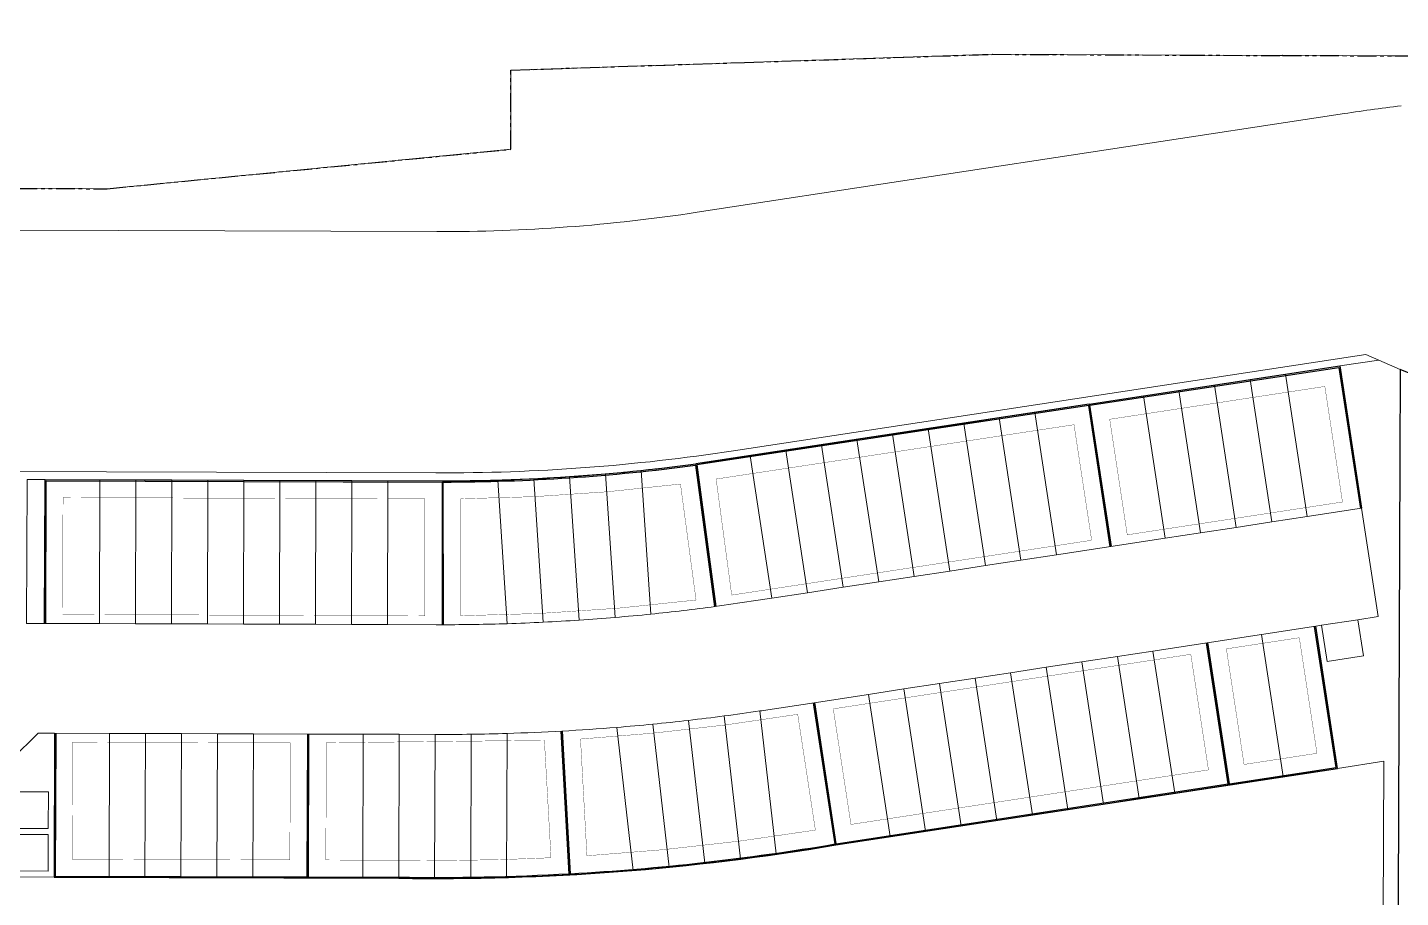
# Model space of a CAD drawing. Header units: centimetres. Extents: x -6122352 to 6876996, y -1694241 to 2592194.
# Drawn here: x 88136 to 317063, y 393933 to 539073 of the extents above; entities that cross this region are included whole.
import ezdxf

# ---------------------------------------------------------------- set-up
doc = ezdxf.new("R2010")
doc.units = ezdxf.units.CM
doc.header["$MEASUREMENT"] = 0
doc.linetypes.add('23585-XR-AR-DAMAC PLOT LIMITS$0$PHANTOM2', pattern=[1.25, 0.625, -0.125, 0.125, -0.125, 0.125, -0.125])
doc.linetypes.add('XR-AR-END-SETTING OUT PLAN$0$23261-XR-AR-SI-GF$0$HIDDEN', pattern=[0.375, 0.25, -0.125])
for name, color, linetype, lineweight, true_color in [('08-Compound Wall-2', 6, 'Continuous', 25, 0xff00ff), ('23585-XR-AR-DAMAC PLOT LIMITS$0$1-End units', 7, 'Continuous', 5, 0xf8991e), ('23585-XR-AR-DAMAC PLOT LIMITS$0$1-Open Space', 7, 'Continuous', 5, 0x90cf5a), ('23585-XR-AR-DAMAC PLOT LIMITS$0$1-Utility', 7, 'Continuous', 5, 0x8db1ff)]:
    doc.layers.add(name, color=color, linetype=linetype, lineweight=lineweight, true_color=true_color)
for name, color, linetype in [('23585-XR-AR-BOUNDARY WALLS AND SETBACKS$0$setback', 7, 'XR-AR-END-SETTING OUT PLAN$0$23261-XR-AR-SI-GF$0$HIDDEN'), ('23585-XR-AR-DAMAC PLOT LIMITS$0$1-Utility Corridor', 44, 'Continuous'), ('23585-XR-AR-DAMAC PLOT LIMITS$0$PROJECT_LIMIT', 1, 'Continuous'), ('@MI-REF LAYER', 7, 'Continuous')]:
    doc.layers.add(name, color=color, linetype=linetype)
doc.layers.add('23585-XR-AR-DAMAC PLOT LIMITS$0$1-Mid units', color=41, linetype='Continuous', lineweight=5)
doc.layers.add('A-ANNO-TEXT', color=3, linetype='Continuous', lineweight=25)
doc.layers.add('23585-XR-AR-DAMAC PLOT LIMITS$0$D-Phase New', color=7, linetype='Continuous', true_color=0x000080)

# ---------------------------------------------------------------- blocks, each defined once
blk = doc.blocks.new('23585-XR-AR-BOUNDARY WALLS AND SETBACKS')
at = {"layer": '08-Compound Wall-2'}
for points in [[(496219.61, 2769414.02), (496243.14, 2769449.17), (496263.08, 2769435.82)], [(496239.6, 2769400.75), (496219.83, 2769414), (496243.2, 2769448.89), (496262.97, 2769435.65)], [(496282.1, 2769388.51), (496292.12, 2769403.48), (496272.33, 2769416.73)], [(496219.61, 2769414.02), (496182.67, 2769358.96)], [(496239.49, 2769400.59), (496219.72, 2769413.83), (496182.89, 2769358.93), (496202.43, 2769345.33)], [(496281.98, 2769388.34), (496262.19, 2769401.59)], [(496282.1, 2769388.51), (496262.3, 2769401.76)], [(496245.21, 2769333.42), (496281.98, 2769388.34)], [(496282.13, 2769388.24), (496282.13, 2769388.24)], [(496282.19, 2769388.32), (496282.19, 2769388.32)], [(496282.25, 2769388.41), (496282.25, 2769388.41)], [(496245.21, 2769333.42), (496225.41, 2769346.67)], [(496245.1, 2769333.25), (496225.3, 2769346.51)], [(496128.96, 2769260.91), (496111.31, 2769277.18), (496156.25, 2769325.93)], [(496129.1, 2769261.06), (496111.6, 2769277.19), (496156.33, 2769325.72), (496173.88, 2769309.64)], [(496218.83, 2769297.22), (496200.39, 2769312.3)], [(496218.96, 2769297.37), (496200.53, 2769312.47)], [(496189.69, 2769264.65), (496172.18, 2769280.8)], [(496189.83, 2769264.8), (496172.31, 2769280.94)], [(496143.7, 2769249.9), (496161.21, 2769233.75), (496189.69, 2769264.65)]]:
    blk.add_lwpolyline(points, dxfattribs=at)
for points in [[(496143.58, 2769249.77), (496161.22, 2769233.5), (496200.16, 2769275.74, 0.046054), (496245.3, 2769333.23), (496292.37, 2769403.53), (496272.43, 2769416.88)], [(496156.25, 2769325.93, 0.033419), (496182.67, 2769358.96)], [(496174.02, 2769309.79), (496156.46, 2769325.86, 0.033263), (496182.78, 2769358.76), (496202.32, 2769345.17)], [(496218.96, 2769297.37, 0.027943), (496245.1, 2769333.25)], [(496189.83, 2769264.8), (496200.03, 2769275.86, 0.017902), (496218.83, 2769297.22, 0.017902)]]:
    blk.add_lwpolyline(points, format="xyb", dxfattribs=at)
at = {"layer": '23585-XR-AR-BOUNDARY WALLS AND SETBACKS$0$setback', "ltscale": 40, "const_width": 0.05}
for points in [[(496260.17, 2769434.16), (496239.97, 2769404), (496223.78, 2769414.86), (496243.97, 2769445.01)], [(496236.63, 2769399.01), (496220.43, 2769409.86), (496186.81, 2769359.74), (496202.84, 2769348.58)], [(496129.89, 2769264.13), (496115.55, 2769277.35), (496156.43, 2769321.69), (496170.81, 2769308.52)], [(496185.65, 2769264.43), (496161.05, 2769237.74), (496146.71, 2769250.96), (496171.32, 2769277.65)]]:
    blk.add_lwpolyline(points, close=True, dxfattribs=at)
for points in [[(496265.16, 2769403.34), (496272, 2769413.56), (496288.21, 2769402.71), (496281.37, 2769392.49)], [(496281.37, 2769392.49), (496265.16, 2769403.34)], [(496228.27, 2769348.25), (496261.82, 2769398.35)], [(496278.03, 2769387.5), (496261.82, 2769398.35)], [(496278.03, 2769387.5), (496244.48, 2769337.4)], [(496244.48, 2769337.4), (496228.27, 2769348.25)], [(496241.17, 2769332.39), (496224.94, 2769343.26)], [(496218.6, 2769301.41), (496203.52, 2769313.77)], [(496214.8, 2769296.77), (496199.61, 2769309.19)]]:
    blk.add_lwpolyline(points, dxfattribs=at)
for points in [[(496174.87, 2769312.94), (496160.48, 2769326.12, 0.028724), (496183.41, 2769354.79), (496199.43, 2769343.64)], [(496174.87, 2769312.94, 0.028327), (496199.43, 2769343.64, 0.028327)], [(496203.52, 2769313.77, 0.024351), (496224.94, 2769343.26, 0.024351)], [(496241.17, 2769332.39, -0.024294), (496218.6, 2769301.41, -0.024294)], [(496214.8, 2769296.77, -0.016062), (496197.97, 2769277.79), (496189.72, 2769268.84), (496175.35, 2769282.09), (496199.61, 2769309.19)]]:
    blk.add_lwpolyline(points, format="xyb", dxfattribs=at)
blk = doc.blocks.new('A$C9d9485f6')
at = {"layer": 'A-ANNO-TEXT', "rotation": 312.4881850805905}
blk.add_blockref('23585-XR-AR-BOUNDARY WALLS AND SETBACKS', (-2377088.53, -1504219.25), dxfattribs=at)
blk = doc.blocks.new('23585-XR-AR-DAMAC PLOT LIMITS')
at = {"layer": '23585-XR-AR-DAMAC PLOT LIMITS$0$1-End units', "color": 251, "true_color": 0x636466}
for points in [[(496263.08, 2769435.82), (496257.99, 2769428.21), (496238.05, 2769441.57), (496243.14, 2769449.17)], [(496224.7, 2769421.63), (496244.64, 2769408.27), (496239.55, 2769400.67), (496219.61, 2769414.02)], [(496272.43, 2769416.88), (496292.37, 2769403.53), (496287.28, 2769395.93), (496267.34, 2769409.28)], [(496219.61, 2769414.02), (496239.55, 2769400.67), (496234.46, 2769393.07), (496214.52, 2769406.42)], [(496267.34, 2769409.28), (496287.28, 2769395.93), (496282.19, 2769388.32), (496262.25, 2769401.68)], [(496262.25, 2769401.68), (496282.19, 2769388.32), (496277.1, 2769380.72), (496257.16, 2769394.07)], [(496250.39, 2769340.84), (496245.3, 2769333.23), (496225.36, 2769346.59), (496230.45, 2769354.19)], [(496178.45, 2769287.6), (496196.1, 2769271.33), (496189.89, 2769264.6), (496172.25, 2769280.87)], [(496117.52, 2769283.9), (496135.16, 2769267.64), (496128.96, 2769260.91), (496111.31, 2769277.18)], [(496172.25, 2769280.87), (496189.89, 2769264.6), (496183.69, 2769257.87), (496166.05, 2769274.14)], [(496149.78, 2769256.5), (496167.43, 2769240.23), (496161.22, 2769233.5), (496143.58, 2769249.77)]]:
    blk.add_lwpolyline(points, close=True, dxfattribs=at)
for points in [[(496207.75, 2769353.18), (496205.8, 2769350.28, -0.004464), (496202.37, 2769345.25), (496182.67, 2769358.96, 0.004464), (496185.86, 2769363.63), (496187.81, 2769366.54)], [(496202.37, 2769345.25, -0.007897), (496196.09, 2769336.51), (496177.33, 2769351.51, 0.00723), (496182.67, 2769358.96)], [(496245.3, 2769333.23), (496240.95, 2769326.74, -0.001457), (496239.7, 2769324.89), (496220.26, 2769338.98, 0.000934), (496221.01, 2769340.09), (496225.36, 2769346.59)], [(496181.09, 2769317.77, -0.007897), (496173.95, 2769309.72), (496156.25, 2769325.93, 0.00723), (496162.34, 2769332.77)], [(496173.95, 2769309.72, -0.000806), (496173.2, 2769308.91), (496167.7, 2769302.93), (496150.05, 2769319.2), (496155.56, 2769325.17, 0.000806), (496156.25, 2769325.93)], [(496225.62, 2769305.46, -0.0069), (496219.03, 2769297.18), (496200.46, 2769312.39, 0.006376), (496206.18, 2769319.55)], [(496219.03, 2769297.18, -0.006895), (496212.23, 2769289.1), (496194.57, 2769305.38, 0.006376), (496200.46, 2769312.39)]]:
    blk.add_lwpolyline(points, format="xyb", close=True, dxfattribs=at)
at = {"layer": '23585-XR-AR-DAMAC PLOT LIMITS$0$1-Mid units', "color": 251, "true_color": 0x636466}
for points in [[(496238.05, 2769441.57), (496257.99, 2769428.21), (496254.66, 2769423.23), (496234.71, 2769436.58)], [(496234.71, 2769436.58), (496254.66, 2769423.23), (496251.32, 2769418.24), (496231.37, 2769431.6)], [(496231.37, 2769431.6), (496251.32, 2769418.24), (496247.98, 2769413.26), (496228.04, 2769426.61)], [(496228.04, 2769426.61), (496247.98, 2769413.26), (496244.64, 2769408.27), (496224.7, 2769421.63)], [(496214.52, 2769406.42), (496234.46, 2769393.07), (496231.12, 2769388.08), (496211.18, 2769401.43)], [(496211.18, 2769401.43), (496231.12, 2769388.08), (496227.78, 2769383.1), (496207.84, 2769396.45)], [(496207.84, 2769396.45), (496227.78, 2769383.1), (496224.44, 2769378.11), (496204.5, 2769391.46)], [(496257.16, 2769394.07), (496277.1, 2769380.72), (496273.76, 2769375.74), (496253.82, 2769389.09)], [(496204.5, 2769391.46), (496224.44, 2769378.11), (496221.1, 2769373.12), (496201.16, 2769386.48)], [(496253.82, 2769389.09), (496273.76, 2769375.74), (496270.42, 2769370.75), (496250.48, 2769384.1)], [(496201.16, 2769386.48), (496221.1, 2769373.12), (496217.77, 2769368.14), (496197.82, 2769381.49)], [(496250.48, 2769384.1), (496270.42, 2769370.75), (496267.08, 2769365.76), (496247.14, 2769379.12)], [(496197.82, 2769381.49), (496217.77, 2769368.14), (496214.43, 2769363.15), (496194.49, 2769376.51)], [(496247.14, 2769379.12), (496267.08, 2769365.76), (496263.74, 2769360.78), (496243.8, 2769374.13)], [(496194.49, 2769376.51), (496214.43, 2769363.15), (496211.09, 2769358.17), (496191.15, 2769371.52)], [(496243.8, 2769374.13), (496263.74, 2769360.78), (496260.41, 2769355.79), (496240.46, 2769369.15)], [(496191.15, 2769371.52), (496211.09, 2769358.17), (496207.75, 2769353.18), (496187.81, 2769366.54)], [(496240.46, 2769369.15), (496260.41, 2769355.79), (496257.07, 2769350.81), (496237.13, 2769364.16)], [(496237.13, 2769364.16), (496257.07, 2769350.81), (496253.73, 2769345.82), (496233.79, 2769359.18)], [(496233.79, 2769359.18), (496253.73, 2769345.82), (496250.39, 2769340.84), (496230.45, 2769354.19)], [(496150.05, 2769319.2), (496167.7, 2769302.93), (496163.63, 2769298.52), (496145.98, 2769314.79)], [(496145.98, 2769314.79), (496163.63, 2769298.52), (496159.56, 2769294.11), (496141.92, 2769310.37)], [(496141.92, 2769310.37), (496159.56, 2769294.11), (496155.5, 2769289.7), (496137.85, 2769305.96)], [(496137.85, 2769305.96), (496155.5, 2769289.7), (496151.43, 2769285.28), (496133.78, 2769301.55)], [(496133.78, 2769301.55), (496151.43, 2769285.28), (496147.36, 2769280.87), (496129.72, 2769297.14)], [(496129.72, 2769297.14), (496147.36, 2769280.87), (496143.3, 2769276.46), (496125.65, 2769292.73)], [(496204.23, 2769280.15), (496200.16, 2769275.74), (496182.52, 2769292.01), (496186.58, 2769296.42)], [(496125.65, 2769292.73), (496143.3, 2769276.46), (496139.23, 2769272.05), (496121.58, 2769288.32)], [(496182.52, 2769292.01), (496200.16, 2769275.74), (496196.1, 2769271.33), (496178.45, 2769287.6)], [(496121.58, 2769288.32), (496139.23, 2769272.05), (496135.16, 2769267.64), (496117.52, 2769283.9)], [(496166.05, 2769274.14), (496183.69, 2769257.87), (496179.63, 2769253.46), (496161.98, 2769269.73)], [(496179.63, 2769253.46), (496175.56, 2769249.05), (496157.91, 2769265.32), (496161.98, 2769269.73)], [(496157.91, 2769265.32), (496175.56, 2769249.05), (496171.49, 2769244.64), (496153.85, 2769260.91)], [(496153.85, 2769260.91), (496171.49, 2769244.64), (496167.43, 2769240.23), (496149.78, 2769256.5)]]:
    blk.add_lwpolyline(points, close=True, dxfattribs=at)
for points in [[(496196.09, 2769336.51, -0.004402), (496192.46, 2769331.73), (496173.72, 2769346.72, 0.004736), (496177.33, 2769351.51)], [(496192.46, 2769331.73, -0.004401), (496188.75, 2769327.01), (496170.01, 2769342, 0.004734), (496173.72, 2769346.72)], [(496188.75, 2769327.01, -0.004401), (496184.96, 2769322.36), (496166.22, 2769337.35, 0.004735), (496170.01, 2769342)], [(496239.7, 2769324.89, -0.003916), (496236.3, 2769319.95), (496216.86, 2769334.04, 0.004178), (496220.26, 2769338.98)], [(496184.96, 2769322.36, -0.004402), (496181.09, 2769317.77), (496162.34, 2769332.77, 0.004736), (496166.22, 2769337.35)], [(496236.3, 2769319.95, -0.003915), (496232.81, 2769315.06), (496213.38, 2769329.15, 0.004177), (496216.86, 2769334.04)], [(496232.81, 2769315.06, -0.003915), (496229.25, 2769310.23), (496209.82, 2769324.32, 0.004177), (496213.38, 2769329.15)], [(496229.25, 2769310.23, -0.003916), (496225.62, 2769305.46), (496206.18, 2769319.55, 0.004178), (496209.82, 2769324.32)], [(496212.23, 2769289.1, -0.003916), (496208.26, 2769284.6), (496190.61, 2769300.86, 0.004178), (496194.57, 2769305.38)], [(496208.26, 2769284.6, -0.00384), (496204.31, 2769280.24), (496204.23, 2769280.15), (496186.58, 2769296.42), (496186.66, 2769296.5, 0.004097), (496190.61, 2769300.86)]]:
    blk.add_lwpolyline(points, format="xyb", close=True, dxfattribs=at)
at = {"layer": '23585-XR-AR-DAMAC PLOT LIMITS$0$1-Open Space', "color": 251, "true_color": 0x636466}
for points in [[(496218.05, 2769486.01, 0.008053), (496212.21, 2769477.58), (496151.86, 2769387.46, -0.038687), (496124.92, 2769353.27), (495849.34, 2769054.31, -0.003111), (495832.52, 2769036.29, -0.003943)], [(495943.68, 2769097.26), (496154.51, 2769325.99, 0.038688), (496185.3, 2769365.06), (496244.64, 2769453.66), (496246.79, 2769454.62), (496243.14, 2769449.17), (496238.05, 2769441.57), (496234.71, 2769436.58), (496231.37, 2769431.6), (496228.04, 2769426.61), (496224.7, 2769421.63), (496219.61, 2769414.02), (496214.52, 2769406.42), (496211.18, 2769401.43), (496207.84, 2769396.45), (496204.5, 2769391.46), (496201.16, 2769386.48), (496197.82, 2769381.49), (496194.49, 2769376.51), (496191.15, 2769371.52), (496187.81, 2769366.54), (496185.86, 2769363.63, -0.004464), (496182.67, 2769358.96, -0.00723), (496177.33, 2769351.51, -0.004736), (496173.72, 2769346.72, -0.004734), (496170.01, 2769342, -0.004735), (496166.22, 2769337.35, -0.004736), (496162.34, 2769332.77, -0.00723), (496156.25, 2769325.93, -0.000806), (496155.56, 2769325.17), (496150.05, 2769319.2), (496145.98, 2769314.79), (496141.92, 2769310.37), (496137.85, 2769305.96), (496133.78, 2769301.55), (496129.72, 2769297.14), (496125.65, 2769292.73), (496121.58, 2769288.32), (496117.52, 2769283.9), (496111.31, 2769277.18), (496109.28, 2769274.97)], [(496156.41, 2769228.28), (496161.22, 2769233.5), (496167.43, 2769240.23), (496171.49, 2769244.64), (496175.56, 2769249.05), (496179.63, 2769253.46), (496183.69, 2769257.87), (496189.89, 2769264.6), (496196.1, 2769271.33), (496200.16, 2769275.74), (496204.23, 2769280.15), (496204.31, 2769280.24, 0.00384), (496208.26, 2769284.6, 0.003916), (496212.23, 2769289.1, 0.006895), (496219.03, 2769297.18, 0.0069), (496225.62, 2769305.46, 0.003916), (496229.25, 2769310.23, 0.003915), (496232.81, 2769315.06, 0.003915), (496236.3, 2769319.95, 0.003916), (496239.7, 2769324.89, 0.001457), (496240.95, 2769326.74), (496245.3, 2769333.23), (496250.39, 2769340.84), (496253.73, 2769345.82), (496257.07, 2769350.81), (496260.41, 2769355.79), (496263.74, 2769360.78), (496267.08, 2769365.76), (496270.42, 2769370.75), (496273.76, 2769375.74), (496277.1, 2769380.72), (496282.19, 2769388.32), (496287.28, 2769395.93), (496292.37, 2769403.53), (496296.71, 2769410.01), (496315.61, 2769392.56)]]:
    blk.add_lwpolyline(points, format="xyb", dxfattribs=at)
for points in [[(495820.21, 2769033.41), (495877.5, 2769095.47), (496082.52, 2769317.57), (496123.12, 2769371.63), (496113.41, 2769380.59), (496116.93, 2769384.7), (496138.77, 2769410.17), (496165.7, 2769441.58), (496187.59, 2769465.28), (496198.52, 2769477.11), (496198.5, 2769477.12), (496211.93, 2769491.66)], [(496358.28, 2769356.58), (496250.36, 2769456.2), (496246.79, 2769454.62), (496243.14, 2769449.17), (496263.08, 2769435.82), (496278.29, 2769425.63), (496276.38, 2769422.78), (496281.45, 2769419.39), (496278.05, 2769414.32), (496272.99, 2769417.71), (496272.43, 2769416.88), (496292.37, 2769403.53), (496296.71, 2769410.01), (496315.61, 2769392.56)]]:
    blk.add_lwpolyline(points, dxfattribs=at)
for points in [[(496126.93, 2769258.7), (496109.28, 2769274.97), (496111.31, 2769277.18), (496128.96, 2769260.91)], [(496143.58, 2769249.77), (496161.22, 2769233.5), (496156.41, 2769228.28), (496155.68, 2769228.96), (496159.81, 2769233.44), (496155.33, 2769237.58), (496151.19, 2769233.09), (496150.46, 2769233.77), (496154.59, 2769238.25), (496150.11, 2769242.39), (496145.97, 2769237.9), (496141.96, 2769241.6), (496141.71, 2769247.75)]]:
    blk.add_lwpolyline(points, close=True, dxfattribs=at)
at = {"layer": '23585-XR-AR-DAMAC PLOT LIMITS$0$1-Utility', "color": 251, "true_color": 0x636466}
for points in [[(496281.45, 2769419.39), (496278.05, 2769414.32), (496272.99, 2769417.71), (496276.38, 2769422.78)], [(496150.11, 2769242.39), (496154.59, 2769238.25), (496150.46, 2769233.77), (496145.97, 2769237.9)], [(496159.81, 2769233.44), (496155.68, 2769228.96), (496151.19, 2769233.09), (496155.33, 2769237.58)]]:
    blk.add_lwpolyline(points, close=True, dxfattribs=at)
at = {"layer": '23585-XR-AR-DAMAC PLOT LIMITS$0$1-Utility Corridor', "color": 251, "true_color": 0x636466}
blk.add_lwpolyline([(496251.85, 2769456.86), (496250.36, 2769456.2), (496358.28, 2769356.58), (496462.59, 2769260.28, 0.200283), (496469.83, 2769257.64)], format="xyb", dxfattribs=at)
at = {"layer": '23585-XR-AR-DAMAC PLOT LIMITS$0$D-Phase New', "color": 8, "const_width": 0.1}
blk.add_lwpolyline([(496233.43, 2769514.94), (496198.5, 2769477.12), (496198.52, 2769477.11), (496187.59, 2769465.28), (496165.7, 2769441.58), (496138.77, 2769410.16), (496116.93, 2769384.7), (496113.41, 2769380.59), (496123.12, 2769371.63), (496082.52, 2769317.57), (495877.5, 2769095.47), (495820.21, 2769033.41), (495585.56, 2768779.23), (495575.78, 2768788.1), (495528.76, 2768751.6), (495505.37, 2768726.26), (495398.81, 2768610.83), (495391.99, 2768603.44), (495858.52, 2768621.69), (495996.96, 2768685.41), (496078.62, 2768680.77)], dxfattribs=at)
at = {"layer": '23585-XR-AR-DAMAC PLOT LIMITS$0$PROJECT_LIMIT', "linetype": '23585-XR-AR-DAMAC PLOT LIMITS$0$PHANTOM2', "ltscale": 5}
blk.add_lwpolyline([(496105.93, 2768679.22), (495996.96, 2768685.41), (495858.52, 2768621.69), (495391.99, 2768603.44), (495398.81, 2768610.83), (495505.37, 2768726.26), (495528.76, 2768751.6), (495575.78, 2768788.1), (495585.56, 2768779.23), (495820.21, 2769033.41), (495877.5, 2769095.47), (496082.52, 2769317.57), (496123.12, 2769371.63), (496113.41, 2769380.59), (496116.93, 2769384.7), (496138.77, 2769410.16), (496165.7, 2769441.58), (496187.59, 2769465.28), (496198.52, 2769477.11), (496198.5, 2769477.12), (496233.43, 2769514.94)], dxfattribs=at)
blk = doc.blocks.new('A$Cf093b529')
at = {"layer": 'A-ANNO-TEXT'}
blk.add_blockref('23585-XR-AR-DAMAC PLOT LIMITS', (-495391.99, -2768603.44), dxfattribs=at)

msp = doc.modelspace()

# ---------------------------------------------------------------- block references
at = {"layer": '@MI-REF LAYER', "xscale": 1000, "yscale": 1000, "zscale": 1000}
msp.add_blockref('A$C9d9485f6', (-23958.95046, 48155.57226), dxfattribs=at)
at = {"layer": '@MI-REF LAYER', "xscale": 1000, "yscale": 1000, "zscale": 1000, "rotation": 312.4882903633292}
msp.add_blockref('A$Cf093b529', (-891608.73293, 539022.72011), dxfattribs=at)

doc.saveas('drawing.dxf')
